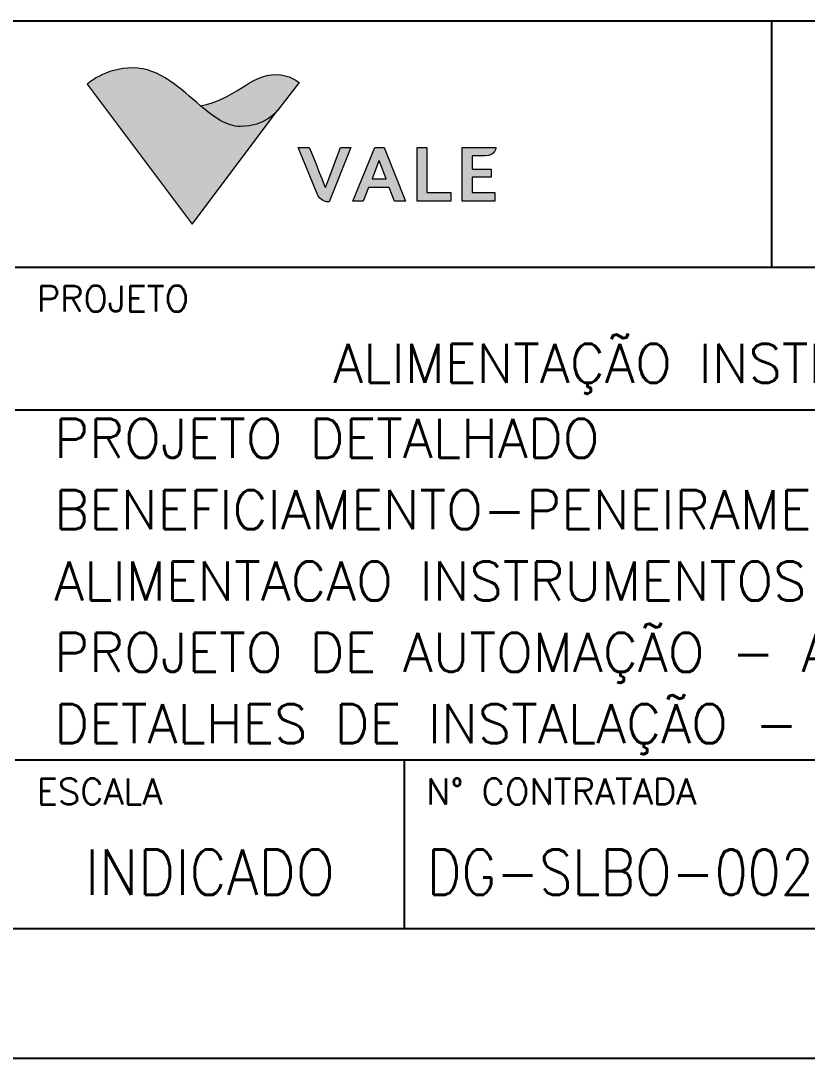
# Model space of a CAD drawing. Header units: millimetres. Extents: x 0 to 8410, y 0 to 5940.
# Drawn here: x 6564 to 7171, y 0 to 800 of the extents above; entities that cross this region are included whole.
import ezdxf
from ezdxf.enums import TextEntityAlignment as Align

# ---------------------------------------------------------------- set-up
doc = ezdxf.new("R2010")
doc.units = ezdxf.units.MM
doc.header["$LTSCALE"] = 5
for name, color, linetype in [('FORMATO', 7, 'Continuous'), ('FRL4', 4, 'Continuous'), ('FRL5', 5, 'Continuous'), ('FRL6', 6, 'Continuous'), ('FRL7', 7, 'Continuous'), ('FRR120', 5, 'Continuous'), ('FRR140', 5, 'Continuous'), ('FRR175', 1, 'Continuous'), ('FRR80', 3, 'Continuous')]:
    doc.layers.add(name, color=color, linetype=linetype)
doc.styles.add('R120', font='simplex.shx', dxfattribs={"height": 3})
doc.styles.add('R140', font='simplex.shx', dxfattribs={"height": 3.5})
doc.styles.add('R80', font='simplex.shx', dxfattribs={"height": 2})

# ---------------------------------------------------------------- blocks, each defined once
blk = doc.blocks.new('A1')
at = {"layer": 'FORMATO', "linetype": 'Continuous', "lineweight": 0, "true_color": 0x007e7a}
h = blk.add_hatch(color=136, dxfattribs=at)
edge = h.paths.add_edge_path()
edge.add_spline(control_points=[(670.282, 73.443), (671.306, 72.572), (672.294, 71.846), (673.356, 71.846), (673.356, 71.846), (675.308, 71.846), (676.221, 73.068), (676.221, 73.068), (676.221, 73.068), (676.221, 73.068), (669.631, 64.315), (669.631, 64.315), (669.631, 64.315), (669.631, 64.315), (661.557, 75.11), (661.557, 75.11), (661.557, 75.11), (661.557, 75.11), (662.875, 76.365), (665.071, 76.365), (665.071, 76.365), (667.139, 76.365), (668.752, 74.743), (670.282, 73.443)], knot_values=[0, 0, 0, 0, 0.166667, 0.166667, 0.166667, 0.166767, 0.333333, 0.333333, 0.333333, 0.333433, 0.5, 0.5, 0.5, 0.5001, 0.666667, 0.666667, 0.666667, 0.666767, 0.833333, 0.833333, 0.833333, 0.833433, 1, 1, 1, 1], degree=3, periodic=0)
at = {"layer": 'FORMATO', "linetype": 'Continuous', "lineweight": 0, "true_color": 0xedb111}
h = blk.add_hatch(color=40, dxfattribs=at)
edge = h.paths.add_edge_path()
edge.add_spline(control_points=[(677.875, 75.238), (677.875, 75.238), (677.122, 75.863), (676.117, 75.863), (676.117, 75.863), (674.109, 75.863), (672.854, 73.855), (670.282, 73.443), (670.282, 73.443), (671.307, 72.572), (672.294, 71.846), (673.356, 71.846), (673.356, 71.846), (675.308, 71.846), (676.221, 73.068), (676.221, 73.068), (676.221, 73.068), (676.221, 73.068), (677.875, 75.238), (677.875, 75.238)], knot_values=[0, 0, 0, 0, 0.2, 0.2, 0.2, 0.2001, 0.4, 0.4, 0.4, 0.4001, 0.6, 0.6, 0.6, 0.6001, 0.8, 0.8, 0.8, 0.8001, 1, 1, 1, 1], degree=3, periodic=0)
at = {"layer": 'FORMATO', "linetype": 'Continuous', "lineweight": 0, "true_color": 0x919191}
h = blk.add_hatch(color=252, dxfattribs=at)
edge = h.paths.add_edge_path()
edge.add_spline(control_points=[(681.868, 70.235), (681.868, 70.235), (681.063, 70.235), (681.063, 70.235), (681.063, 70.235), (681.063, 70.235), (680.015, 67.407), (680.015, 67.407), (680.015, 67.407), (679.955, 67.244), (679.918, 67.135), (679.918, 67.135), (679.918, 67.135), (679.918, 67.135), (679.906, 67.135), (679.906, 67.135), (679.906, 67.135), (679.906, 67.135), (679.083, 69.206), (678.659, 70.235), (678.659, 70.235), (678.659, 70.235), (677.811, 70.235), (677.811, 70.235), (677.811, 70.235), (677.811, 70.235), (679.301, 66.596), (679.301, 66.596), (679.301, 66.596), (679.385, 66.384), (679.658, 66.032), (680.191, 66.032), (680.191, 66.032), (680.191, 66.032), (681.868, 70.235), (681.868, 70.235)], knot_values=[0, 0, 0, 0, 0.111111, 0.111111, 0.111111, 0.111211, 0.222222, 0.222222, 0.222222, 0.222322, 0.333333, 0.333333, 0.333333, 0.333433, 0.444444, 0.444444, 0.444444, 0.444544, 0.555556, 0.555556, 0.555556, 0.555656, 0.666667, 0.666667, 0.666667, 0.666767, 0.777778, 0.777778, 0.777778, 0.777878, 0.888889, 0.888889, 0.888889, 0.888989, 1, 1, 1, 1], degree=3, periodic=0)
h = blk.add_hatch(color=252, dxfattribs=at)
edge = h.paths.add_edge_path()
edge.add_spline(control_points=[(692.965, 66.093), (692.965, 66.093), (692.965, 66.747), (692.965, 66.747), (692.965, 66.747), (692.965, 66.747), (691.214, 66.747), (691.214, 66.747), (691.214, 66.747), (691.214, 66.747), (691.214, 67.934), (691.214, 67.934), (691.214, 67.934), (691.214, 67.934), (692.693, 67.934), (692.693, 67.934), (692.693, 67.934), (692.693, 67.934), (692.693, 68.564), (692.693, 68.564), (692.693, 68.564), (692.693, 68.564), (691.214, 68.564), (691.214, 68.564), (691.214, 68.564), (691.214, 68.564), (691.214, 69.581), (691.214, 69.581), (691.214, 69.581), (691.214, 69.581), (692.222, 69.581), (692.222, 69.581), (692.222, 69.581), (693.013, 69.581), (693.056, 70.235), (693.056, 70.235), (693.056, 70.235), (693.056, 70.235), (690.457, 70.235), (690.457, 70.235), (690.457, 70.235), (690.457, 70.235), (690.457, 66.093), (690.457, 66.093), (690.457, 66.093), (690.457, 66.093), (692.965, 66.093), (692.965, 66.093)], knot_values=[0, 0, 0, 0, 0.083333, 0.083333, 0.083333, 0.083433, 0.166667, 0.166667, 0.166667, 0.166767, 0.25, 0.25, 0.25, 0.2501, 0.333333, 0.333333, 0.333333, 0.333433, 0.416667, 0.416667, 0.416667, 0.416767, 0.5, 0.5, 0.5, 0.5001, 0.583333, 0.583333, 0.583333, 0.583433, 0.666667, 0.666667, 0.666667, 0.666767, 0.75, 0.75, 0.75, 0.7501, 0.833333, 0.833333, 0.833333, 0.833433, 0.916667, 0.916667, 0.916667, 0.916767, 1, 1, 1, 1], degree=3, periodic=0)
edge = h.paths.add_edge_path()
edge.add_spline(control_points=[(689.579, 66.093), (689.579, 66.093), (689.579, 66.747), (689.579, 66.747), (689.579, 66.747), (689.579, 66.747), (687.735, 66.747), (687.735, 66.747), (687.735, 66.747), (687.735, 66.747), (687.735, 70.235), (687.735, 70.235), (687.735, 70.235), (687.735, 70.235), (686.978, 70.235), (686.978, 70.235), (686.978, 70.235), (686.978, 70.235), (686.978, 66.093), (686.978, 66.093), (686.978, 66.093), (686.978, 66.093), (689.579, 66.093), (689.579, 66.093)], knot_values=[0, 0, 0, 0, 0.166667, 0.166667, 0.166667, 0.166767, 0.333333, 0.333333, 0.333333, 0.333433, 0.5, 0.5, 0.5, 0.5001, 0.666667, 0.666667, 0.666667, 0.666767, 0.833333, 0.833333, 0.833333, 0.833433, 1, 1, 1, 1], degree=3, periodic=0)
edge = h.paths.add_edge_path()
edge.add_spline(control_points=[(686.093, 66.093), (686.093, 66.093), (684.446, 70.235), (684.446, 70.235), (684.446, 70.235), (684.446, 70.235), (683.726, 70.235), (683.726, 70.235), (683.726, 70.235), (683.726, 70.235), (682.012, 66.093), (682.012, 66.093), (682.012, 66.093), (682.012, 66.093), (682.821, 66.093), (682.821, 66.093), (682.821, 66.093), (682.821, 66.093), (683.235, 67.147), (683.235, 67.147), (683.235, 67.147), (683.235, 67.147), (684.834, 67.147), (684.834, 67.147), (684.834, 67.147), (684.834, 67.147), (685.246, 66.093), (685.246, 66.093), (685.246, 66.093), (685.246, 66.093), (686.093, 66.093), (686.093, 66.093)], knot_values=[0, 0, 0, 0, 0.125, 0.125, 0.125, 0.1251, 0.25, 0.25, 0.25, 0.2501, 0.375, 0.375, 0.375, 0.3751, 0.5, 0.5, 0.5, 0.5001, 0.625, 0.625, 0.625, 0.6251, 0.75, 0.75, 0.75, 0.7501, 0.875, 0.875, 0.875, 0.8751, 1, 1, 1, 1], degree=3, periodic=0)
edge = h.paths.add_edge_path(flags=16)
edge.add_spline(control_points=[(684.586, 67.801), (684.586, 67.801), (683.502, 67.801), (683.502, 67.801), (683.502, 67.801), (683.502, 67.801), (684.041, 69.199), (684.041, 69.199), (684.041, 69.199), (684.041, 69.199), (684.047, 69.224), (684.047, 69.224), (684.047, 69.224), (684.047, 69.224), (684.586, 67.801), (684.586, 67.801)], knot_values=[0, 0, 0, 0, 0.25, 0.25, 0.25, 0.2501, 0.5, 0.5, 0.5, 0.5001, 0.75, 0.75, 0.75, 0.7501, 1, 1, 1, 1], degree=3, periodic=0)
at = {"layer": 'FORMATO', "color": 136, "lineweight": 0, "true_color": 0x007e7a}
blk.add_open_spline([(670.282, 73.443), (671.306, 72.572), (672.294, 71.846), (673.356, 71.846), (673.356, 71.846), (675.308, 71.846), (676.221, 73.068), (676.221, 73.068), (676.221, 73.068), (676.221, 73.068), (669.631, 64.315), (669.631, 64.315), (669.631, 64.315), (669.631, 64.315), (661.557, 75.11), (661.557, 75.11), (661.557, 75.11), (661.557, 75.11), (662.875, 76.365), (665.071, 76.365), (665.071, 76.365), (667.139, 76.365), (668.752, 74.743), (670.282, 73.443)], degree=3, knots=[0, 0, 0, 0, 0.166667, 0.166667, 0.166667, 0.166667, 0.333333, 0.333333, 0.333333, 0.333333, 0.5, 0.5, 0.5, 0.5, 0.666667, 0.666667, 0.666667, 0.666667, 0.833333, 0.833333, 0.833333, 0.833333, 1, 1, 1, 1], dxfattribs=at)
at = {"layer": 'FORMATO', "color": 40, "lineweight": 0, "true_color": 0xedb111}
blk.add_open_spline([(677.875, 75.238), (677.875, 75.238), (677.122, 75.863), (676.117, 75.863), (676.117, 75.863), (674.109, 75.863), (672.854, 73.855), (670.282, 73.443), (670.282, 73.443), (671.307, 72.572), (672.294, 71.846), (673.356, 71.846), (673.356, 71.846), (675.308, 71.846), (676.221, 73.068), (676.221, 73.068), (676.221, 73.068), (676.221, 73.068), (677.875, 75.238), (677.875, 75.238)], degree=3, knots=[0, 0, 0, 0, 0.2, 0.2, 0.2, 0.2, 0.4, 0.4, 0.4, 0.4, 0.6, 0.6, 0.6, 0.6, 0.8, 0.8, 0.8, 0.8, 1, 1, 1, 1], dxfattribs=at)
at = {"layer": 'FORMATO', "color": 252, "lineweight": 0, "true_color": 0x919191}
for points, knots in [([(681.868, 70.235), (681.868, 70.235), (681.063, 70.235), (681.063, 70.235), (681.063, 70.235), (681.063, 70.235), (680.015, 67.407), (680.015, 67.407), (680.015, 67.407), (679.955, 67.244), (679.918, 67.135), (679.918, 67.135), (679.918, 67.135), (679.918, 67.135), (679.906, 67.135), (679.906, 67.135), (679.906, 67.135), (679.906, 67.135), (679.083, 69.206), (678.659, 70.235), (678.659, 70.235), (678.659, 70.235), (677.811, 70.235), (677.811, 70.235), (677.811, 70.235), (677.811, 70.235), (679.301, 66.596), (679.301, 66.596), (679.301, 66.596), (679.385, 66.384), (679.658, 66.032), (680.191, 66.032), (680.191, 66.032), (680.191, 66.032), (681.868, 70.235), (681.868, 70.235)], [0, 0, 0, 0, 0.111111, 0.111111, 0.111111, 0.111111, 0.222222, 0.222222, 0.222222, 0.222222, 0.333333, 0.333333, 0.333333, 0.333333, 0.444444, 0.444444, 0.444444, 0.444444, 0.555556, 0.555556, 0.555556, 0.555556, 0.666667, 0.666667, 0.666667, 0.666667, 0.777778, 0.777778, 0.777778, 0.777778, 0.888889, 0.888889, 0.888889, 0.888889, 1, 1, 1, 1]), ([(686.093, 66.093), (686.093, 66.093), (684.446, 70.235), (684.446, 70.235), (684.446, 70.235), (684.446, 70.235), (683.726, 70.235), (683.726, 70.235), (683.726, 70.235), (683.726, 70.235), (682.012, 66.093), (682.012, 66.093), (682.012, 66.093), (682.012, 66.093), (682.821, 66.093), (682.821, 66.093), (682.821, 66.093), (682.821, 66.093), (683.235, 67.147), (683.235, 67.147), (683.235, 67.147), (683.235, 67.147), (684.834, 67.147), (684.834, 67.147), (684.834, 67.147), (684.834, 67.147), (685.246, 66.093), (685.246, 66.093), (685.246, 66.093), (685.246, 66.093), (686.093, 66.093), (686.093, 66.093)], [0, 0, 0, 0, 0.125, 0.125, 0.125, 0.125, 0.25, 0.25, 0.25, 0.25, 0.375, 0.375, 0.375, 0.375, 0.5, 0.5, 0.5, 0.5, 0.625, 0.625, 0.625, 0.625, 0.75, 0.75, 0.75, 0.75, 0.875, 0.875, 0.875, 0.875, 1, 1, 1, 1]), ([(689.579, 66.093), (689.579, 66.093), (689.579, 66.747), (689.579, 66.747), (689.579, 66.747), (689.579, 66.747), (687.735, 66.747), (687.735, 66.747), (687.735, 66.747), (687.735, 66.747), (687.735, 70.235), (687.735, 70.235), (687.735, 70.235), (687.735, 70.235), (686.978, 70.235), (686.978, 70.235), (686.978, 70.235), (686.978, 70.235), (686.978, 66.093), (686.978, 66.093), (686.978, 66.093), (686.978, 66.093), (689.579, 66.093), (689.579, 66.093)], [0, 0, 0, 0, 0.166667, 0.166667, 0.166667, 0.166667, 0.333333, 0.333333, 0.333333, 0.333333, 0.5, 0.5, 0.5, 0.5, 0.666667, 0.666667, 0.666667, 0.666667, 0.833333, 0.833333, 0.833333, 0.833333, 1, 1, 1, 1]), ([(692.965, 66.093), (692.965, 66.093), (692.965, 66.747), (692.965, 66.747), (692.965, 66.747), (692.965, 66.747), (691.214, 66.747), (691.214, 66.747), (691.214, 66.747), (691.214, 66.747), (691.214, 67.934), (691.214, 67.934), (691.214, 67.934), (691.214, 67.934), (692.693, 67.934), (692.693, 67.934), (692.693, 67.934), (692.693, 67.934), (692.693, 68.564), (692.693, 68.564), (692.693, 68.564), (692.693, 68.564), (691.214, 68.564), (691.214, 68.564), (691.214, 68.564), (691.214, 68.564), (691.214, 69.581), (691.214, 69.581), (691.214, 69.581), (691.214, 69.581), (692.222, 69.581), (692.222, 69.581), (692.222, 69.581), (693.013, 69.581), (693.056, 70.235), (693.056, 70.235), (693.056, 70.235), (693.056, 70.235), (690.457, 70.235), (690.457, 70.235), (690.457, 70.235), (690.457, 70.235), (690.457, 66.093), (690.457, 66.093), (690.457, 66.093), (690.457, 66.093), (692.965, 66.093), (692.965, 66.093)], [0, 0, 0, 0, 0.083333, 0.083333, 0.083333, 0.083333, 0.166667, 0.166667, 0.166667, 0.166667, 0.25, 0.25, 0.25, 0.25, 0.333333, 0.333333, 0.333333, 0.333333, 0.416667, 0.416667, 0.416667, 0.416667, 0.5, 0.5, 0.5, 0.5, 0.583333, 0.583333, 0.583333, 0.583333, 0.666667, 0.666667, 0.666667, 0.666667, 0.75, 0.75, 0.75, 0.75, 0.833333, 0.833333, 0.833333, 0.833333, 0.916667, 0.916667, 0.916667, 0.916667, 1, 1, 1, 1]), ([(684.586, 67.801), (684.586, 67.801), (683.502, 67.801), (683.502, 67.801), (683.502, 67.801), (683.502, 67.801), (684.041, 69.199), (684.041, 69.199), (684.041, 69.199), (684.041, 69.199), (684.047, 69.224), (684.047, 69.224), (684.047, 69.224), (684.047, 69.224), (684.586, 67.801), (684.586, 67.801)], [0, 0, 0, 0, 0.25, 0.25, 0.25, 0.25, 0.5, 0.5, 0.5, 0.5, 0.75, 0.75, 0.75, 0.75, 1, 1, 1, 1])]:
    blk.add_open_spline(points, degree=3, knots=knots, dxfattribs=at)
at = {"layer": 'FRL4', "linetype": 'Continuous'}
for p, q in [((714.333, 61), (714.333, 80)), ((686, 10), (686, 23))]:
    blk.add_line(p, q, dxfattribs=at)
at = {"layer": 'FRL5'}
for p, q in [((25, 80), (831, 80)), ((656, 61), (831, 61)), ((656, 50), (831, 50)), ((656, 23), (831, 23))]:
    blk.add_line(p, q, dxfattribs=at)
at = {"layer": 'FRL6', "linetype": 'Continuous'}
blk.add_line((25, 10), (831, 10), dxfattribs=at)
at = {"layer": 'FRL7', "linetype": 'Continuous'}
blk.add_line((0, 0), (841, 0), dxfattribs=at)
at = {"layer": 'FRR120', "style": 'R120'}
for tag, p in [('FASE_DO_PROJETO', (659, 46.294)), ('ÁREA_E/OU_SUBÁREA', (659, 40.794)), ('TÍTULO_DO_DESENHO', (659, 35.294)), ('SUBTÍTULO_1_DO_DESENHO', (659, 29.794)), ('SUBTÍTULO_2_DO_DESENHO', (659, 24.294))]:
    blk.add_attdef(tag, p, '', height=3, dxfattribs=at)
at = {"layer": 'FRR140', "style": 'R140', "width": 0.91}
for tag, p in [('NÚMERO_DA_CONTRATADA', (687.723, 12.595)), ('NUMERO_VALE', (752.889, 12.595))]:
    blk.add_attdef(tag, p, '', height=3.5, dxfattribs=at)
for tag, p in [('REVISÃO', (823.5, 14.679)), ('ESCALA', (671, 14.345))]:
    blk.add_attdef(tag, text='', height=3.5, dxfattribs=at).set_placement(p, align=Align.MIDDLE)
at = {"layer": 'FRR175', "style": 'R120'}
for tag, p in [('CLASSIFICAÇÃO', (811.833, 67.733)), ('PROJETO', (716.31, 53.588)), ('N_PROJ_SE', (793.5, 53.588)), ('N_CONTRATO', (796.971, 47.297))]:
    blk.add_attdef(tag, text='', height=3, dxfattribs=at).set_placement(p, align=Align.MIDDLE_CENTER)
at = {"layer": 'FRR80', "style": 'R80'}
for s, p in [('PROJETO', (657.66, 57.571)), ('ESCALA', (657.66, 19.571)), ('N%%D CONTRATADA', (687.66, 19.571))]:
    blk.add_text(s, height=2, dxfattribs=at).set_placement(p)
for p in [(492.606, 76.082), (492.606, 70.382), (492.606, 64.682), (492.606, 58.982), (492.606, 53.282), (492.606, 47.582), (492.606, 41.882), (492.606, 36.182)]:
    blk.add_attdef('DESCRIÇÃO_DA_REVISÃO', p, '', height=2, dxfattribs=at)
for tag, p in [('8A_REV', (476, 77.068)), ('EMIS.', (486, 77.068)), ('PROJ.', (585, 77.068)), ('DES.', (597, 77.068)), ('VER.', (609, 77.068)), ('APR.', (621, 77.068)), ('AUT.', (633.013, 77.068)), ('7A_REV', (476, 71.368)), ('EMIS.', (486, 71.368)), ('PROJ.', (585, 71.368)), ('DES.', (597, 71.368)), ('VER.', (609, 71.368)), ('APR.', (621, 71.368)), ('AUT.', (633.013, 71.368)), ('6A_REV', (476, 65.668)), ('EMIS.', (486, 65.668)), ('PROJ.', (585, 65.668)), ('DES.', (597, 65.668)), ('VER.', (609, 65.668)), ('APR.', (621, 65.668)), ('AUT.', (633.013, 65.668)), ('5A_REV', (476, 59.968)), ('EMIS.', (486, 59.968)), ('PROJ.', (585, 59.968)), ('DES.', (597, 59.968)), ('VER.', (609, 59.968)), ('APR.', (621, 59.968)), ('AUT.', (633.013, 59.968)), ('4A_REV', (476, 54.268)), ('EMIS.', (486, 54.268)), ('PROJ.', (585, 54.268)), ('DES.', (597, 54.268)), ('VER.', (609, 54.268)), ('APR.', (621, 54.268)), ('AUT.', (633.013, 54.268)), ('3A_REV', (476, 48.568)), ('EMIS.', (486, 48.568)), ('PROJ.', (585, 48.568)), ('DES.', (597, 48.568)), ('VER.', (609, 48.568)), ('APR.', (621, 48.568)), ('AUT.', (633.013, 48.568)), ('2A_REV', (476, 42.868)), ('EMIS.', (486, 42.868)), ('PROJ.', (585, 42.868)), ('DES.', (597, 42.868)), ('VER.', (609, 42.868)), ('APR.', (621, 42.868)), ('AUT.', (633.013, 42.868)), ('1a_REV', (476, 37.168)), ('EMIS.', (486, 37.168)), ('PROJ.', (585, 37.168)), ('DES.', (597, 37.168)), ('VER.', (609, 37.168)), ('APR.', (621, 37.168)), ('AUT.', (633.013, 37.168))]:
    blk.add_attdef(tag, text='', height=2, dxfattribs=at).set_placement(p, align=Align.MIDDLE)
at = {"layer": 'FRR80', "style": 'R80', "width": 0.85}
for p in [(648, 77.068), (648, 71.368), (648, 65.668), (648, 59.968), (648, 54.268), (648, 48.568), (648, 42.868), (648, 37.168)]:
    blk.add_attdef('DATA', text='', height=2, dxfattribs=at).set_placement(p, align=Align.MIDDLE)

msp = doc.modelspace()

# ---------------------------------------------------------------- block references
ref = msp.add_blockref('A1', (0, 0), dxfattribs=dict(xscale=10, yscale=10, zscale=10))
ref.add_attrib('PROJETO', 'ALIMENTAÇÃO INSTRUMENTOS USINA', dxfattribs={"layer": 'FRR175', "height": 30, "style": 'R120'}).set_placement((7163.1, 535.88), align=Align.MIDDLE_CENTER)
ref.add_attrib('FASE_DO_PROJETO', 'PROJETO DETALHADO', (6590, 462.94), dxfattribs={"layer": 'FRR120', "height": 30, "style": 'R120'})
ref.add_attrib('ÁREA_E/OU_SUBÁREA', 'BENEFICIAMENTO-PENEIRAMENTO SECUNDARIO', (6590, 407.94), dxfattribs={"layer": 'FRR120', "height": 30, "style": 'R120'})
ref.add_attrib('TÍTULO_DO_DESENHO', 'ALIMENTACAO INSTRUMENTOS USINA', (6590, 352.94), dxfattribs={"layer": 'FRR120', "height": 30, "style": 'R120'})
ref.add_attrib('SUBTÍTULO_1_DO_DESENHO', 'PROJETO DE AUTOMAÇÃO - AL-2012-01 @ 04', (6590, 297.94), dxfattribs={"layer": 'FRR120', "height": 30, "style": 'R120'})
ref.add_attrib('SUBTÍTULO_2_DO_DESENHO', 'DETALHES DE INSTALAÇÃO - SISTEMA DE VOLUMETRIA', (6590, 242.94), dxfattribs={"layer": 'FRR120', "height": 30, "style": 'R120'})
ref.add_attrib('ESCALA', 'INDICADO', dxfattribs={"layer": 'FRR140', "height": 35, "style": 'R140', "width": 0.91}).set_placement((6710, 143.45), align=Align.MIDDLE)
ref.add_attrib('NÚMERO_DA_CONTRATADA', 'DG-SLBO-0022-J-000012', (6877.23, 125.95), dxfattribs={"layer": 'FRR140', "height": 35, "style": 'R140', "width": 0.85})

doc.saveas('drawing.dxf')
